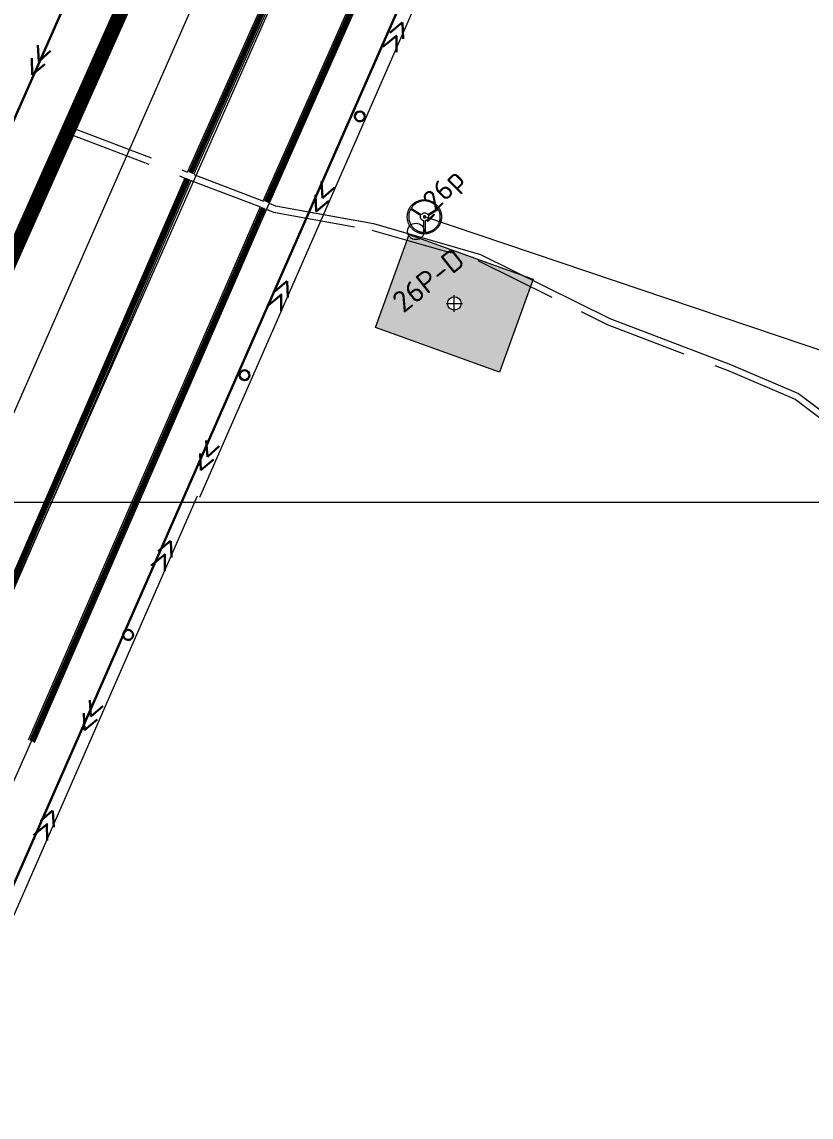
# Model space of a CAD drawing. Header units: millimetres. Extents: x 519 to 9564855, y -810 to 5021775.
# Drawn here: x 9532032 to 9532512, y 4996627 to 4997292 of the extents above; entities that cross this region are included whole.
import ezdxf

# ---------------------------------------------------------------- set-up
doc = ezdxf.new("R2010")
doc.units = ezdxf.units.MM
doc.header["$LTSCALE"] = 2
doc.header["$MEASUREMENT"] = 0
doc.header["$PDMODE"] = 2
doc.header["$PDSIZE"] = 5
doc.linetypes.add('92051501$0$GROUND2', pattern=[35, 25, -10])
doc.linetypes.add('НЕПРЕРЫВНАЯ_ЛИНИЯ', pattern=[0])
for name, color, linetype in [('GRID_PULKOVO', 7, 'Continuous'), ('New disposal wells', 191, 'Continuous'), ('OilColl&Flowlines', 3, 'Continuous'), ('OLD WELLS(dr.bfr2000)', 24, 'Continuous'), ('PPLINE_WAT', 7, 'WTR_LINE'), ('ROAD_ASF', 9, 'Continuous'), ('ROAD_GROUND', 9, 'Continuous'), ('Скважины на 2015 год', 7, 'Continuous')]:
    doc.layers.add(name, color=color, linetype=linetype)
for name, color, linetype, lineweight in [('KTO to TEXACO OilLine', 107, 'НЕПРЕРЫВНАЯ_ЛИНИЯ', 60), ('PPLINE_GAS', 4, 'GAS_LINE', 30), ('Электро', 1, 'Continuous', 30), ('Электроснаб', 1, 'Continuous', 18), ('Электроснабжене', 1, 'Continuous', 18)]:
    doc.layers.add(name, color=color, linetype=linetype, lineweight=lineweight)
doc.styles.add('92051501$0$STANDARD', font='simplex.shx')
doc.styles.add('Elect', font='isocpeur.ttf')
doc.styles.add('Simplex_Т', font='simplex.shx', dxfattribs={"width": 0.7, "oblique": 10})
doc.styles.get("Standard").update_dxf_attribs({"font": 'isocpeur.ttf', "width": 0.5})
doc.linetypes.add('GAS_LINE', pattern='A,0.5,-0.2,["G",92051501$0$STANDARD,S=0.1,R=0,X=-0.1,Y=-0.05],-0.05', length=0.75)
doc.linetypes.add('WTR_LINE', pattern='A,0.5,-0.2,["W",92051501$0$STANDARD,S=0.1,R=0,X=-0.1,Y=-0.05],-0.05', length=0.75)
doc.dimstyles.get("Standard").update_dxf_attribs({"dimtxt": 0.18, "dimasz": 0.18, "dimexe": 0.18, "dimexo": 0.0625, "dimgap": 0.09, "dimtad": 0, "dimtih": 1, "dimtoh": 1, "dimdec": 4, "dimzin": 0, "dimdsep": 46, "dimtxsty": 'Standard', "dimcen": 0.09, "dimadec": 0, "dimazin": 0, "dimtfac": 1, "dimtdec": 4, "dimtofl": 0, "dimtmove": 0, "dimatfit": 3, "dimfxl": 0, "dimtolj": 1, "dimtzin": 0, "dimarcsym": 0})

# ---------------------------------------------------------------- blocks, each defined once
blk = doc.blocks.new('_Oblique')
at = {"color": 0, "linetype": 'ByBlock', "lineweight": -2}
blk.add_line((-0.5, -0.5), (0.5, 0.5), dxfattribs=at)
blk = doc.blocks.new('*D68')
at = {"layer": 'DEFPOINTS', "color": 0, "lineweight": 0, "ltscale": 50, "transparency": 16777216}
for p in [(9532387.7, 4997953.32), (9531367.36, 4996350.9), (9531618.58, 4996238.24)]:
    blk.add_point(p, dxfattribs=at)
at = {"layer": 'Электроснабжене', "color": 0, "lineweight": -2, "ltscale": 50, "transparency": 16777216}
for p, q in [((9532136.48, 4998065.97), (9531367.36, 4996350.9)), ((9532385.41, 4997954.34), (9532134.2, 4998067)), ((9531616.3, 4996239.27), (9531365.08, 4996351.92))]:
    blk.add_line(p, q, dxfattribs=at)
at = {"layer": 'Электроснабжене', "color": 0, "lineweight": -2, "ltscale": 50, "transparency": 16777216, "xscale": 3, "yscale": 3, "zscale": 3}
for p, rotation in [((9532136.48, 4998065.97), 65.84631643761846), ((9531367.36, 4996350.9), 245.8463164376185)]:
    blk.add_blockref('_Oblique', p, dxfattribs=dict(at, rotation=rotation))
at = {"layer": 'Электроснабжене', "color": 0, "lineweight": 0, "ltscale": 50, "transparency": 16777216, "insert": (9531746.66, 4997210.79), "char_height": 8, "attachment_point": 5, "rotation": 65.84632, "style": 'Simplex_Т'}
blk.add_mtext('1879,63', dxfattribs=at)

msp = doc.modelspace()

# ---------------------------------------------------------------- hatches: boundary and pattern name
at = {"layer": 'Скважины на 2015 год', "linetype": 'ByBlock', "lineweight": 0, "ltscale": 5}
h = msp.add_hatch(color=141, dxfattribs=at)
h.set_gradient(color1=(127, 223, 255), color2=(127, 223, 255), tint=1)
h.paths.add_polyline_path([(9532342.78249, 4997135.30995), (9532322.41633, 4997078.8722), (9532247.166, 4997106.02708), (9532267.53216, 4997162.46482)])
edge = h.paths.add_edge_path(flags=16)
edge.add_arc((9532294.97, 4997120.67), 4.09, 0, 360)

# ---------------------------------------------------------------- linework, layer by layer
at = {"layer": 'GRID_PULKOVO', "lineweight": 0}
msp.add_line((9519000, 4997000), (9533000, 4997000), dxfattribs=at)
at = {"layer": 'KTO to TEXACO OilLine', "lineweight": 0}
for p, q in [((9532876.6056, 4998684.24898), (9532140.17551, 4997002.77231)), ((9532138.6872, 4997003.56648), (9531949.34935, 4996571.25499))]:
    msp.add_line(p, q, dxfattribs=at)
at = {"layer": 'New disposal wells', "color": 0, "lineweight": 0}
for points in [[(9532276.76545, 4997183.65795), (9532276.76545, 4997183.65795), (9532277.29518, 4997183.64756), (9532277.81451, 4997183.60602), (9532278.33385, 4997183.53331), (9532278.8428, 4997183.45022), (9532279.34136, 4997183.32558), (9532279.82953, 4997183.19055), (9532280.31771, 4997183.02436), (9532280.78511, 4997182.8374), (9532281.24213, 4997182.62967), (9532281.68875, 4997182.40116), (9532282.125, 4997182.15188), (9532282.55085, 4997181.88182), (9532282.95593, 4997181.59099), (9532283.35063, 4997181.27939), (9532283.72455, 4997180.95741), (9532284.08808, 4997180.61464), (9532284.43085, 4997180.25111), (9532284.76322, 4997179.87719), (9532285.07482, 4997179.48249), (9532285.36565, 4997179.07741), (9532285.6357, 4997178.65156), (9532285.88498, 4997178.21531), (9532286.11349, 4997177.76869), (9532286.33161, 4997177.31167), (9532286.51857, 4997176.83388), (9532286.68476, 4997176.35609), (9532286.81979, 4997175.85753), (9532286.93404, 4997175.35897), (9532287.02752, 4997174.85002), (9532287.10023, 4997174.33068), (9532287.14178, 4997173.80096), (9532287.15216, 4997173.27124), (9532287.15216, 4997173.27124), (9532287.14178, 4997172.73113), (9532287.10023, 4997172.20141), (9532287.02752, 4997171.68207), (9532286.93404, 4997171.17312), (9532286.81979, 4997170.67456), (9532286.68476, 4997170.176), (9532286.51857, 4997169.68782), (9532286.33161, 4997169.22042), (9532286.11349, 4997168.76341), (9532285.88498, 4997168.31678), (9532285.6357, 4997167.88054), (9532285.36565, 4997167.45468), (9532285.07482, 4997167.0496), (9532284.76322, 4997166.6549), (9532284.43085, 4997166.28098), (9532284.08808, 4997165.91745), (9532283.72455, 4997165.57469), (9532283.35063, 4997165.2527), (9532282.95593, 4997164.9411), (9532282.55085, 4997164.65027), (9532282.125, 4997164.38022), (9532281.68875, 4997164.13093), (9532281.24213, 4997163.90243), (9532280.78511, 4997163.69469), (9532280.31771, 4997163.50773), (9532279.82953, 4997163.35193), (9532279.34136, 4997163.20652), (9532278.8428, 4997163.09226), (9532278.33385, 4997162.99878), (9532277.81451, 4997162.93646), (9532277.29518, 4997162.89492), (9532276.76545, 4997162.88453), (9532276.76545, 4997162.88453), (9532276.22534, 4997162.89492), (9532275.69562, 4997162.93646), (9532275.17629, 4997162.99878), (9532274.66734, 4997163.09226), (9532274.15839, 4997163.20652), (9532273.67021, 4997163.35193), (9532273.18204, 4997163.50773), (9532272.71464, 4997163.69469), (9532272.24723, 4997163.90243), (9532271.80061, 4997164.13093), (9532271.36436, 4997164.38022), (9532270.9489, 4997164.65027), (9532270.54381, 4997164.9411), (9532270.14912, 4997165.2527), (9532269.7752, 4997165.57469), (9532269.41166, 4997165.91745), (9532269.0689, 4997166.28098), (9532268.73653, 4997166.6549), (9532268.43531, 4997167.0496), (9532268.14448, 4997167.45468), (9532267.87443, 4997167.88054), (9532267.62515, 4997168.31678), (9532267.39664, 4997168.76341), (9532267.18891, 4997169.22042), (9532267.00195, 4997169.68782), (9532266.84614, 4997170.176), (9532266.70073, 4997170.67456), (9532266.58648, 4997171.17312), (9532266.493, 4997171.68207), (9532266.43068, 4997172.20141), (9532266.38913, 4997172.73113), (9532266.37874, 4997173.27124), (9532266.37874, 4997173.27124), (9532266.38913, 4997173.80096), (9532266.43068, 4997174.33068), (9532266.493, 4997174.85002), (9532266.58648, 4997175.35897), (9532266.70073, 4997175.85753), (9532266.84614, 4997176.35609), (9532267.00195, 4997176.83388), (9532267.18891, 4997177.31167), (9532267.39664, 4997177.76869), (9532267.62515, 4997178.21531), (9532267.87443, 4997178.65156), (9532268.14448, 4997179.07741), (9532268.43531, 4997179.48249), (9532268.73653, 4997179.87719), (9532269.0689, 4997180.25111), (9532269.41166, 4997180.61464), (9532269.7752, 4997180.95741), (9532270.14912, 4997181.27939), (9532270.54381, 4997181.59099), (9532270.9489, 4997181.88182), (9532271.36436, 4997182.15188), (9532271.80061, 4997182.40116), (9532272.24723, 4997182.62967), (9532272.71464, 4997182.8374), (9532273.18204, 4997183.02436), (9532273.67021, 4997183.19055), (9532274.15839, 4997183.32558), (9532274.66734, 4997183.45022), (9532275.17629, 4997183.53331), (9532275.69562, 4997183.60602), (9532276.22534, 4997183.64756), (9532276.76545, 4997183.65795)], [(9532274.89585, 4997174.69422), (9532274.89585, 4997174.69422), (9532275.10358, 4997174.9435), (9532275.34247, 4997175.16162), (9532275.60214, 4997175.33819), (9532275.86181, 4997175.47322), (9532276.14225, 4997175.5667), (9532276.43308, 4997175.63941), (9532276.72391, 4997175.67057), (9532277.01473, 4997175.67057), (9532277.29518, 4997175.63941), (9532277.57562, 4997175.57709), (9532277.83528, 4997175.494), (9532278.07418, 4997175.37974), (9532278.30269, 4997175.24471), (9532278.48965, 4997175.07853), (9532278.65583, 4997174.90195), (9532278.79086, 4997174.69422), (9532284.87747, 4997178.50614), (9532284.87747, 4997178.50614), (9532284.73206, 4997178.74504), (9532284.56587, 4997178.97354), (9532284.39969, 4997179.20205), (9532284.22311, 4997179.43056), (9532284.03615, 4997179.64868), (9532283.84919, 4997179.8668), (9532283.64146, 4997180.07453), (9532283.43372, 4997180.28227), (9532283.2156, 4997180.47962), (9532282.99748, 4997180.67696), (9532282.75859, 4997180.86392), (9532282.51969, 4997181.0405), (9532282.2808, 4997181.21707), (9532282.03152, 4997181.38326), (9532281.77185, 4997181.54945), (9532281.51218, 4997181.69486), (9532281.24213, 4997181.84028), (9532280.97207, 4997181.98569), (9532280.69163, 4997182.11033), (9532280.41119, 4997182.23497), (9532280.13075, 4997182.34922), (9532279.83992, 4997182.45309), (9532279.54909, 4997182.54657), (9532279.25826, 4997182.62967), (9532278.95705, 4997182.71276), (9532278.65583, 4997182.77508), (9532278.35462, 4997182.8374), (9532278.04302, 4997182.88933), (9532277.7418, 4997182.92049), (9532277.4302, 4997182.95165), (9532277.1186, 4997182.96204), (9532276.807, 4997182.97243), (9532276.807, 4997182.97243), (9532276.4954, 4997182.96204), (9532276.1838, 4997182.95165), (9532275.8722, 4997182.92049), (9532275.56059, 4997182.88933), (9532275.25938, 4997182.8374), (9532274.95817, 4997182.78547), (9532274.65695, 4997182.72315), (9532274.36612, 4997182.65044), (9532274.06491, 4997182.55696), (9532273.78447, 4997182.46348), (9532273.49364, 4997182.37), (9532273.2132, 4997182.25574), (9532272.94314, 4997182.1311), (9532272.67309, 4997182.00646), (9532272.40303, 4997181.87144), (9532272.14337, 4997181.72602), (9532271.8837, 4997181.58061), (9532271.63442, 4997181.41442), (9532271.38514, 4997181.24823), (9532271.14624, 4997181.08205), (9532270.91774, 4997180.89508), (9532270.68923, 4997180.70812), (9532270.47111, 4997180.52116), (9532270.25299, 4997180.31343), (9532270.04525, 4997180.10569), (9532269.8479, 4997179.89796), (9532269.66094, 4997179.67984), (9532269.47398, 4997179.45133), (9532269.29741, 4997179.22282), (9532269.12083, 4997178.99432), (9532268.96503, 4997178.75542), (9532268.80923, 4997178.50614), (9532274.89585, 4997174.69422)], [(9532276.36037, 4997170.8823), (9532276.36037, 4997170.8823), (9532276.12148, 4997170.96539), (9532275.89297, 4997171.05887), (9532275.66446, 4997171.18351), (9532275.45673, 4997171.31854), (9532275.25938, 4997171.47434), (9532275.08281, 4997171.64053), (9532274.91662, 4997171.82749), (9532274.78159, 4997172.02483), (9532274.65695, 4997172.23257), (9532274.55308, 4997172.45069), (9532274.48038, 4997172.6792), (9532274.42844, 4997172.91809), (9532274.40767, 4997173.16737), (9532274.41806, 4997173.41665), (9532274.4596, 4997173.66593), (9532274.53231, 4997173.9256), (9532268.33144, 4997177.82062), (9532268.33144, 4997177.82062), (9532268.19642, 4997177.57134), (9532268.07178, 4997177.32206), (9532267.95752, 4997177.06239), (9532267.85366, 4997176.80272), (9532267.74979, 4997176.53267), (9532267.65631, 4997176.25223), (9532267.57321, 4997175.98217), (9532267.50051, 4997175.69134), (9532267.43819, 4997175.4109), (9532267.38625, 4997175.12007), (9532267.33432, 4997174.82925), (9532267.30316, 4997174.53842), (9532267.272, 4997174.2372), (9532267.25123, 4997173.93599), (9532267.24084, 4997173.63477), (9532267.24084, 4997173.33356), (9532267.25123, 4997173.03235), (9532267.272, 4997172.73113), (9532267.29277, 4997172.41953), (9532267.33432, 4997172.11831), (9532267.37587, 4997171.8171), (9532267.43819, 4997171.51589), (9532267.50051, 4997171.21467), (9532267.57321, 4997170.91346), (9532267.65631, 4997170.61224), (9532267.74979, 4997170.32141), (9532267.85366, 4997170.03059), (9532267.96791, 4997169.73976), (9532268.09255, 4997169.44893), (9532268.22758, 4997169.16849), (9532268.37299, 4997168.88805), (9532268.52879, 4997168.60761), (9532268.52879, 4997168.60761), (9532268.68459, 4997168.33755), (9532268.86117, 4997168.07788), (9532269.02735, 4997167.81822), (9532269.21431, 4997167.56894), (9532269.41166, 4997167.33004), (9532269.60901, 4997167.09115), (9532269.80636, 4997166.86264), (9532270.02448, 4997166.64452), (9532270.23221, 4997166.43678), (9532270.46072, 4997166.22905), (9532270.68923, 4997166.0317), (9532270.92812, 4997165.84474), (9532271.16702, 4997165.65778), (9532271.40591, 4997165.49159), (9532271.65519, 4997165.32541), (9532271.91486, 4997165.16961), (9532272.16414, 4997165.0138), (9532272.43419, 4997164.87878), (9532272.69386, 4997164.74375), (9532272.96392, 4997164.61911), (9532273.23397, 4997164.50486), (9532273.51441, 4997164.40099), (9532273.78447, 4997164.29712), (9532274.06491, 4997164.21403), (9532274.35574, 4997164.13093), (9532274.63618, 4997164.05823), (9532274.91662, 4997163.99591), (9532275.20745, 4997163.94397), (9532275.49827, 4997163.89204), (9532275.77872, 4997163.86088), (9532276.06954, 4997163.84011), (9532276.36037, 4997163.81933), (9532276.36037, 4997170.8823)], [(9532276.84855, 4997173.9256), (9532276.84855, 4997173.9256), (9532276.71352, 4997173.91522), (9532276.58888, 4997173.87367), (9532276.48501, 4997173.81135), (9532276.38114, 4997173.73864), (9532276.30844, 4997173.63477), (9532276.24612, 4997173.53091), (9532276.20457, 4997173.40627), (9532276.19418, 4997173.27124), (9532276.19418, 4997173.27124), (9532276.20457, 4997173.13621), (9532276.24612, 4997173.02196), (9532276.30844, 4997172.9077), (9532276.38114, 4997172.81422), (9532276.48501, 4997172.73113), (9532276.58888, 4997172.6792), (9532276.71352, 4997172.63765), (9532276.84855, 4997172.62726), (9532276.84855, 4997172.62726), (9532276.98357, 4997172.63765), (9532277.09783, 4997172.6792), (9532277.21208, 4997172.73113), (9532277.30556, 4997172.81422), (9532277.38866, 4997172.9077), (9532277.44059, 4997173.02196), (9532277.48214, 4997173.13621), (9532277.49252, 4997173.27124), (9532277.49252, 4997173.27124), (9532277.48214, 4997173.40627), (9532277.44059, 4997173.53091), (9532277.38866, 4997173.63477), (9532277.30556, 4997173.73864), (9532277.21208, 4997173.81135), (9532277.09783, 4997173.87367), (9532276.98357, 4997173.91522), (9532276.84855, 4997173.9256)], [(9532279.1544, 4997173.9256), (9532279.1544, 4997173.9256), (9532279.21672, 4997173.65555), (9532279.24788, 4997173.38549), (9532279.24788, 4997173.12583), (9532279.2271, 4997172.87654), (9532279.18556, 4997172.62726), (9532279.12324, 4997172.38837), (9532279.02976, 4997172.17025), (9532278.92589, 4997171.96251), (9532278.79086, 4997171.76517), (9532278.62467, 4997171.57821), (9532278.4481, 4997171.4224), (9532278.25075, 4997171.2666), (9532278.03263, 4997171.14196), (9532277.79374, 4997171.0381), (9532277.53407, 4997170.94462), (9532277.25363, 4997170.8823), (9532277.25363, 4997163.81933), (9532277.25363, 4997163.81933), (9532277.53407, 4997163.82972), (9532277.81451, 4997163.85049), (9532278.09495, 4997163.88165), (9532278.37539, 4997163.9232), (9532278.65583, 4997163.97513), (9532278.93628, 4997164.02707), (9532279.21672, 4997164.09977), (9532279.49716, 4997164.17248), (9532279.7776, 4997164.25557), (9532280.05804, 4997164.34906), (9532280.33848, 4997164.45292), (9532280.60854, 4997164.55679), (9532280.87859, 4997164.68143), (9532281.14864, 4997164.80607), (9532281.4187, 4997164.9411), (9532281.67837, 4997165.08651), (9532281.93803, 4997165.23193), (9532282.1977, 4997165.39811), (9532282.44698, 4997165.5643), (9532282.69626, 4997165.74087), (9532282.93516, 4997165.91745), (9532283.17405, 4997166.1148), (9532283.40256, 4997166.31214), (9532283.63107, 4997166.51988), (9532283.84919, 4997166.72761), (9532284.05692, 4997166.95612), (9532284.26466, 4997167.18463), (9532284.46201, 4997167.42352), (9532284.64897, 4997167.66242), (9532284.83593, 4997167.9117), (9532285.00211, 4997168.17136), (9532285.1683, 4997168.44142), (9532285.1683, 4997168.44142), (9532285.3241, 4997168.72186), (9532285.46952, 4997169.0023), (9532285.60454, 4997169.29313), (9532285.72918, 4997169.57357), (9532285.83305, 4997169.8644), (9532285.93692, 4997170.16561), (9532286.0304, 4997170.45644), (9532286.11349, 4997170.74727), (9532286.1862, 4997171.04848), (9532286.25891, 4997171.3497), (9532286.31084, 4997171.64053), (9532286.35239, 4997171.94174), (9532286.38355, 4997172.24296), (9532286.41471, 4997172.54417), (9532286.42509, 4997172.835), (9532286.43548, 4997173.13621), (9532286.43548, 4997173.43743), (9532286.41471, 4997173.72825), (9532286.39393, 4997174.01908), (9532286.36277, 4997174.3203), (9532286.33161, 4997174.61113), (9532286.27968, 4997174.89157), (9532286.22775, 4997175.18239), (9532286.15504, 4997175.46284), (9532286.08233, 4997175.74328), (9532285.99924, 4997176.02372), (9532285.90576, 4997176.30416), (9532285.81228, 4997176.57421), (9532285.69802, 4997176.83388), (9532285.58377, 4997177.10394), (9532285.45913, 4997177.3636), (9532285.3241, 4997177.61288), (9532279.1544, 4997173.9256)]]:
    msp.add_lwpolyline(points, dxfattribs=at)
at = {"layer": 'OilColl&Flowlines', "lineweight": 0}
msp.add_lwpolyline([(9531674.56976, 4996033.1433), (9533000, 4999030.09132)], dxfattribs=at)
at = {"layer": 'OLD WELLS(dr.bfr2000)', "lineweight": 0}
msp.add_circle((9532271.6, 4997164.4), 5, dxfattribs=at)
at = {"layer": 'PPLINE_GAS', "lineweight": 0, "ltscale": 40}
msp.add_line((9532852.37379, 4998931.98504), (9531641.49981, 4996176.30691), dxfattribs=at)
at = {"layer": 'PPLINE_WAT', "lineweight": 0}
msp.add_lwpolyline([(9533000, 4999148.373), (9531626.10798, 4996040.89336)], dxfattribs=at)
at = {"layer": 'PPLINE_WAT', "lineweight": 0, "ltscale": 20}
msp.add_lwpolyline([(9533000, 4996929.4499), (9532277.123, 4997173.298)], dxfattribs=at)
at = {"layer": 'ROAD_ASF', "lineweight": 0}
for points in [[(9532383.2105, 4997957.99232), (9531621.38265, 4996246.70937), (9531544.137, 4996065.955), (9531530.437, 4996023.855), (9531517.89182, 4995961.65761), (9531508.837, 4995904.955), (9531485.237, 4995619.755), (9531482.94145, 4995220.42956)], [(9532388.69187, 4997955.55213), (9531626.88229, 4996244.31022), (9531549.7596, 4996063.84356), (9531536.24992, 4996022.32843), (9531523.7975, 4995960.59094), (9531514.7978, 4995904.23349), (9531491.23558, 4995619.48997), (9531488.93664, 4995219.58967), (9531487.73686, 4995109.40983), (9531486.9367, 4994917.47179), (9531479.82397, 4994615.73152), (9531458.51016, 4994501.18241), (9531433.83969, 4994444.7054), (9531395.85622, 4994386.01285), (9531268.42539, 4994217.23957)]]:
    msp.add_lwpolyline(points, dxfattribs=at)
at = {"layer": 'ROAD_GROUND', "lineweight": 0}
for p, q in [((9532202.96313, 4997176.9847), (9532245.8521, 4997169.15405)), ((9532245.8521, 4997169.15405), (9532310.78945, 4997150.44846)), ((9532310.78945, 4997150.44846), (9532389.34091, 4997111.62417)), ((9532389.34091, 4997111.62417), (9532462.73632, 4997083.56415)), ((9532462.73632, 4997083.56415), (9532504.05808, 4997065.94164)), ((9532504.05808, 4997065.94164), (9532543.06943, 4997036.43559))]:
    msp.add_line(p, q, dxfattribs=at)
at = {"layer": 'ROAD_GROUND', "color": 8, "lineweight": 0, "const_width": 9}
msp.add_lwpolyline([(9532385.95118, 4997956.77222), (9531624.12364, 4996245.48913), (9531546.9483, 4996064.89928), (9531533.34346, 4996023.09171), (9531520.84466, 4995961.12427), (9531511.8174, 4995904.59425), (9531488.23629, 4995619.62248), (9531485.93674, 4995219.61463), (9531484.73689, 4995109.42234), (9531483.93685, 4994917.5134), (9531476.83048, 4994616.04326), (9531455.62358, 4994502.06871), (9531431.18835, 4994446.1302), (9531393.39661, 4994387.73393), (9531266.03119, 4994219.04729)], dxfattribs=at)
at = {"layer": 'ROAD_GROUND', "linetype": 'Continuous', "lineweight": 0, "const_width": 3}
for points in [[(9532458.19445, 4997923.99254), (9532134.85874, 4997199.889)], [(9532180.70343, 4997182.28592), (9532502.54982, 4997907.4681)], [(9532133.29846, 4997196.39024), (9531899.6714, 4996658.55816)], [(9532038.17086, 4996854.85691), (9532178.86505, 4997178.14369), (9532179.12197, 4997178.72258)]]:
    msp.add_lwpolyline(points, dxfattribs=at)
at = {"layer": 'ROAD_GROUND', "linetype": 'Continuous', "lineweight": 0}
for points in [[(9532455.65104, 4997923.14092), (9532132.98527, 4997200.5981)], [(9532459.33701, 4997921.58553), (9532136.68492, 4997199.07348)], [(9532178.99159, 4997183.35907), (9532500.61996, 4997908.05002)], [(9532182.53148, 4997181.47461), (9532504.37787, 4997906.65678)], [(9532131.30806, 4997196.82796), (9531897.837, 4996659.355)], [(9532135.13287, 4997195.5934), (9531901.50581, 4996657.76132)], [(9532036.337, 4996855.655), (9532177.037, 4997178.955), (9532177.29392, 4997179.5339)], [(9532040.00472, 4996854.05881), (9532180.6931, 4997177.33237), (9532180.90196, 4997177.80298)]]:
    msp.add_lwpolyline(points, dxfattribs=at)
at = {"layer": 'ROAD_GROUND', "linetype": '92051501$0$GROUND2', "lineweight": 0}
for points in [[(9532064.06787, 4997226.87371), (9532132.96448, 4997200.47081)], [(9532062.63648, 4997223.13859), (9532131.30301, 4997196.82386)], [(9532134.97466, 4997195.41679), (9532177.179, 4997179.24303)], [(9532180.68215, 4997177.90054), (9532185.237, 4997176.155), (9532244.937, 4997165.255), (9532309.33814, 4997146.70388), (9532387.737, 4997107.955), (9532461.237, 4997079.855), (9532502.037, 4997062.455), (9532541.437, 4997032.655), (9532599.337, 4997022.855), (9532672.937, 4997003.055), (9532750.937, 4996978.855), (9532801.237, 4996958.455), (9532883.037, 4996937.555), (9532966.837, 4996910.955), (9533000, 4996903.73585)]]:
    msp.add_lwpolyline(points, dxfattribs=at)
at = {"layer": 'ROAD_GROUND', "lineweight": 0}
for points in [[(9532136.69833, 4997199.0399), (9532179.07613, 4997182.79967)], [(9532182.5169, 4997181.48108), (9532186.3212, 4997180.02317), (9532245.8521, 4997169.15405), (9532310.78945, 4997150.44846), (9532389.34091, 4997111.62417), (9532462.73632, 4997083.56415), (9532504.05808, 4997065.94164), (9532543.06943, 4997036.43559), (9532600.19227, 4997026.76713), (9532674.04962, 4997006.8979), (9532752.28371, 4996982.62527), (9532802.48947, 4996962.26349), (9532884.13809, 4996941.40217), (9532967.86974, 4996914.82387), (9533000, 4996907.82952)]]:
    msp.add_lwpolyline(points, dxfattribs=at)
at = {"layer": 'Скважины на 2015 год', "color": 0, "linetype": 'ByBlock', "lineweight": 0, "ltscale": 5}
msp.add_lwpolyline([(9532342.78249, 4997135.30995), (9532322.41633, 4997078.8722), (9532247.166, 4997106.02708), (9532267.53216, 4997162.46482), (9532342.78249, 4997135.30995)], dxfattribs=at)
msp.add_circle((9532294.97, 4997120.67), 4.09, dxfattribs=at)
msp.add_point((9532294.97, 4997120.67), dxfattribs=at)
at = {"layer": 'Электро'}
for p, q in [((9533000.18214, 4999430.22753), (9531486.31914, 4996009.5866)), ((9533000.18214, 4998981.52538), (9531682.31914, 4995983.1866)), ((9532263.23896, 4997291.35031), (9532255.88228, 4997285.01126)), ((9532263.4681, 4997291.24494), (9532263.9022, 4997281.32317)), ((9532260.11225, 4997283.34382), (9532251.64638, 4997276.40373)), ((9532259.77767, 4997283.2199), (9532259.87719, 4997273.17422)), ((9532042.67129, 4997267.54573), (9532042.00805, 4997277.57287)), ((9532049.79884, 4997273.99016), (9532042.67129, 4997267.54573)), ((9532038.31762, 4997269.54783), (9532038.64627, 4997259.39679)), ((9532038.64627, 4997259.39679), (9532046.33754, 4997265.85975)), ((9532215.00177, 4997184.64514), (9532214.33853, 4997194.67229)), ((9532210.6481, 4997186.64725), (9532210.97675, 4997176.4962)), ((9532222.12932, 4997191.08957), (9532215.00177, 4997184.64514)), ((9532210.97675, 4997176.4962), (9532218.66802, 4997182.95916)), ((9532193.24591, 4997134.21542), (9532185.88923, 4997127.87636)), ((9532193.47505, 4997134.11004), (9532193.90915, 4997124.18828)), ((9532190.1192, 4997126.20892), (9532181.65332, 4997119.26884)), ((9532189.78462, 4997126.08501), (9532189.88413, 4997116.03933)), ((9532145.00872, 4997027.51025), (9532144.34548, 4997037.53739)), ((9532152.13626, 4997033.95468), (9532145.00872, 4997027.51025)), ((9532140.65504, 4997029.51235), (9532140.9837, 4997019.36131)), ((9532140.9837, 4997019.36131), (9532148.67497, 4997025.82427)), ((9532122.53367, 4996976.49095), (9532115.17698, 4996970.1519)), ((9532122.76281, 4996976.38558), (9532123.19691, 4996966.46382)), ((9532119.40695, 4996968.48446), (9532110.94108, 4996961.54438)), ((9532119.07237, 4996968.36055), (9532119.17189, 4996958.31487)), ((9532074.29647, 4996869.78579), (9532073.63324, 4996879.81293)), ((9532081.42402, 4996876.23022), (9532074.29647, 4996869.78579)), ((9532069.9428, 4996871.78789), (9532070.27146, 4996861.63684)), ((9532070.27146, 4996861.63684), (9532077.96273, 4996868.09981)), ((9532050.98634, 4996812.74396), (9532043.62965, 4996806.40491)), ((9532051.21548, 4996812.63859), (9532051.64958, 4996802.71683)), ((9532047.85962, 4996804.73747), (9532039.39375, 4996797.79739)), ((9532047.52504, 4996804.61356), (9532047.62456, 4996794.56788))]:
    msp.add_line(p, q, dxfattribs=at)
for centre, start, end in [((9532237.56879, 4997234.2509), 175.90037932, 355.90037932), ((9532237.56879, 4997234.2509), 355.90037932, 175.90037932), ((9532167.57573, 4997077.11601), 355.90038001, 175.90038001), ((9532167.57573, 4997077.11601), 175.90038001, 355.90038001), ((9532096.86349, 4996919.39154), 175.90038894, 355.90038894), ((9532096.86349, 4996919.39154), 355.90038894, 175.90038894)]:
    msp.add_arc(centre, 3, start, end, dxfattribs=at)
at = {"layer": 'Электроснаб', "color": 1, "linetype": 'ByBlock', "lineweight": 0}
for p, q in [((9533000.18214, 4999430.22753), (9531486.31914, 4996009.5866)), ((9533000.18214, 4998981.52538), (9531682.31914, 4995983.1866)), ((9532263.23896, 4997291.35031), (9532255.88228, 4997285.01126)), ((9532263.4681, 4997291.24494), (9532263.9022, 4997281.32317)), ((9532260.11225, 4997283.34382), (9532251.64638, 4997276.40373)), ((9532259.77767, 4997283.2199), (9532259.87719, 4997273.17422)), ((9532042.67129, 4997267.54573), (9532042.00805, 4997277.57287)), ((9532049.79884, 4997273.99016), (9532042.67129, 4997267.54573)), ((9532038.31762, 4997269.54783), (9532038.64627, 4997259.39679)), ((9532038.64627, 4997259.39679), (9532046.33754, 4997265.85975)), ((9532215.00177, 4997184.64514), (9532214.33853, 4997194.67229)), ((9532210.6481, 4997186.64725), (9532210.97675, 4997176.4962)), ((9532222.12932, 4997191.08957), (9532215.00177, 4997184.64514)), ((9532210.97675, 4997176.4962), (9532218.66802, 4997182.95916)), ((9532193.24591, 4997134.21542), (9532185.88923, 4997127.87636)), ((9532193.47505, 4997134.11004), (9532193.90915, 4997124.18828)), ((9532190.1192, 4997126.20892), (9532181.65332, 4997119.26884)), ((9532189.78462, 4997126.08501), (9532189.88413, 4997116.03933)), ((9532145.00872, 4997027.51025), (9532144.34548, 4997037.53739)), ((9532152.13626, 4997033.95468), (9532145.00872, 4997027.51025)), ((9532140.65504, 4997029.51235), (9532140.9837, 4997019.36131)), ((9532140.9837, 4997019.36131), (9532148.67497, 4997025.82427)), ((9532122.53367, 4996976.49095), (9532115.17698, 4996970.1519)), ((9532122.76281, 4996976.38558), (9532123.19691, 4996966.46382)), ((9532119.40695, 4996968.48446), (9532110.94108, 4996961.54438)), ((9532119.07237, 4996968.36055), (9532119.17189, 4996958.31487)), ((9532074.29647, 4996869.78579), (9532073.63324, 4996879.81293)), ((9532081.42402, 4996876.23022), (9532074.29647, 4996869.78579)), ((9532069.9428, 4996871.78789), (9532070.27146, 4996861.63684)), ((9532070.27146, 4996861.63684), (9532077.96273, 4996868.09981)), ((9532050.98634, 4996812.74396), (9532043.62965, 4996806.40491)), ((9532051.21548, 4996812.63859), (9532051.64958, 4996802.71683)), ((9532047.85962, 4996804.73747), (9532039.39375, 4996797.79739)), ((9532047.52504, 4996804.61356), (9532047.62456, 4996794.56788))]:
    msp.add_line(p, q, dxfattribs=at)
for centre, start, end in [((9532237.56879, 4997234.2509), 175.90037932, 355.90037932), ((9532237.56879, 4997234.2509), 355.90037932, 175.90037932), ((9532167.57573, 4997077.11601), 355.90038001, 175.90038001), ((9532167.57573, 4997077.11601), 175.90038001, 355.90038001), ((9532096.86349, 4996919.39154), 175.90038894, 355.90038894), ((9532096.86349, 4996919.39154), 355.90038894, 175.90038894)]:
    msp.add_arc(centre, 3, start, end, dxfattribs=at)
at = {"layer": 'Электроснабжене', "color": 1, "linetype": 'ByBlock', "lineweight": 0}
for p, q in [((9534101.79379, 5001919.36816), (9531486.31914, 4996009.5866)), ((9533000.18214, 4998981.52538), (9531682.31914, 4995983.1866)), ((9532263.23896, 4997291.35031), (9532255.88228, 4997285.01126)), ((9532263.4681, 4997291.24494), (9532263.9022, 4997281.32317)), ((9532260.11225, 4997283.34382), (9532251.64638, 4997276.40373)), ((9532259.77767, 4997283.2199), (9532259.87719, 4997273.17422)), ((9532042.67129, 4997267.54573), (9532042.00805, 4997277.57287)), ((9532049.79884, 4997273.99016), (9532042.67129, 4997267.54573)), ((9532038.31762, 4997269.54783), (9532038.64627, 4997259.39679)), ((9532038.64627, 4997259.39679), (9532046.33754, 4997265.85975)), ((9532215.00177, 4997184.64514), (9532214.33853, 4997194.67229)), ((9532210.6481, 4997186.64725), (9532210.97675, 4997176.4962)), ((9532222.12932, 4997191.08957), (9532215.00177, 4997184.64514)), ((9532210.97675, 4997176.4962), (9532218.66802, 4997182.95916)), ((9532193.24591, 4997134.21542), (9532185.88923, 4997127.87636)), ((9532193.47505, 4997134.11004), (9532193.90915, 4997124.18828)), ((9532190.1192, 4997126.20892), (9532181.65332, 4997119.26884)), ((9532189.78462, 4997126.08501), (9532189.88413, 4997116.03933)), ((9532145.00872, 4997027.51025), (9532144.34548, 4997037.53739)), ((9532152.13626, 4997033.95468), (9532145.00872, 4997027.51025)), ((9532140.65504, 4997029.51235), (9532140.9837, 4997019.36131)), ((9532140.9837, 4997019.36131), (9532148.67497, 4997025.82427)), ((9532122.53367, 4996976.49095), (9532115.17698, 4996970.1519)), ((9532122.76281, 4996976.38558), (9532123.19691, 4996966.46382)), ((9532119.40695, 4996968.48446), (9532110.94108, 4996961.54438)), ((9532119.07237, 4996968.36055), (9532119.17189, 4996958.31487)), ((9532074.29647, 4996869.78579), (9532073.63324, 4996879.81293)), ((9532081.42402, 4996876.23022), (9532074.29647, 4996869.78579)), ((9532069.9428, 4996871.78789), (9532070.27146, 4996861.63684)), ((9532070.27146, 4996861.63684), (9532077.96273, 4996868.09981)), ((9532050.98634, 4996812.74396), (9532043.62965, 4996806.40491)), ((9532051.21548, 4996812.63859), (9532051.64958, 4996802.71683)), ((9532047.85962, 4996804.73747), (9532039.39375, 4996797.79739)), ((9532047.52504, 4996804.61356), (9532047.62456, 4996794.56788))]:
    msp.add_line(p, q, dxfattribs=at)
for centre, start, end in [((9532237.56879, 4997234.2509), 175.90037932, 355.90037932), ((9532237.56879, 4997234.2509), 355.90037932, 175.90037932), ((9532167.57573, 4997077.11601), 355.90038001, 175.90038001), ((9532167.57573, 4997077.11601), 175.90038001, 355.90038001), ((9532096.86349, 4996919.39154), 175.90038894, 355.90038894), ((9532096.86349, 4996919.39154), 355.90038894, 175.90038894)]:
    msp.add_arc(centre, 3, start, end, dxfattribs=at)

# ---------------------------------------------------------------- texts
at = {"layer": 'OLD WELLS(dr.bfr2000)', "lineweight": 0, "style": 'Elect'}
msp.add_text(' _26p', height=12.5, rotation=44.99999992, dxfattribs=at).set_placement((9532271.6, 4997164.4))
at = {"layer": 'Скважины на 2015 год', "color": 0, "linetype": 'ByBlock', "lineweight": 0, "ltscale": 5, "style": 'Elect'}
msp.add_text('26P-D', height=13, rotation=38.58693198, dxfattribs=at).set_placement((9532264.00446, 4997114.3654))

# ---------------------------------------------------------------- dimensions: what is measured, and where the dimension line sits
at = {"layer": 'Электроснабжене', "color": 1, "lineweight": 0, "ltscale": 50}
dim = msp.add_aligned_dim(p1=(9532387.6961, 4997953.31546), p2=(9531618.57766, 4996238.24268), distance=-275.32147, dimstyle='Standard', override={"dimtxt": 8, "dimasz": 3, "dimexe": 2.5, "dimexo": 2.5, "dimgap": 1, "dimtad": 1, "dimtih": 0, "dimtoh": 0, "dimdec": 2, "dimzin": 8, "dimdsep": 44, "dimtxsty": 'Simplex_Т', "dimblk": 'Oblique', "dimcen": 50, "dimtdec": 2, "dimtofl": 1, "dimfxl": 5, "dimtolj": 0, "dimtzin": 8}, dxfattribs=at)
dim.commit()
dim.dimension.update_dxf_attribs({"geometry": '*D68', "text_midpoint": (9531746.66202, 4997210.79433)})

doc.saveas('drawing.dxf')
